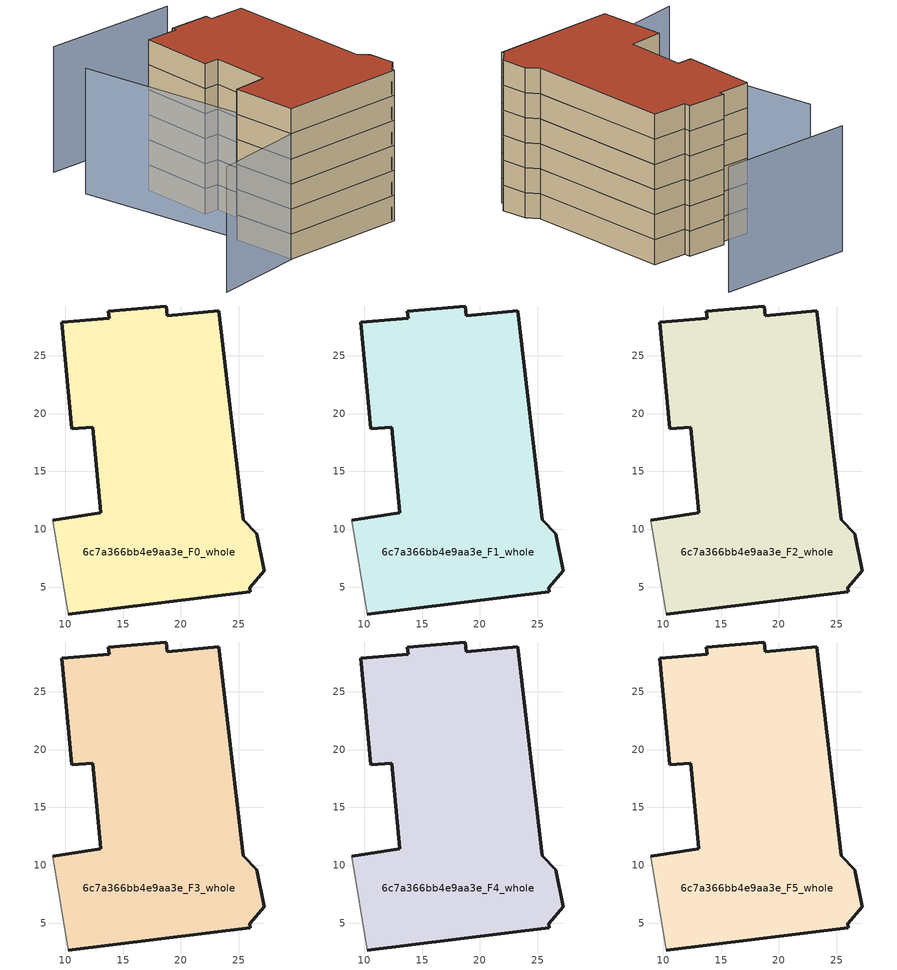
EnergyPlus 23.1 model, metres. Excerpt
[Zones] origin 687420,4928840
6c7a366bb4e9aa3e_F0_whole
 floor ground (EU_floor_Construction): 23.27,28.88 25.4,10.82 26.58,9.59 27.23,6.42 25.96,4.93 26.02,4.59 10.27,2.67 8.91,10.76 13.08,11.42 12.4,18.84 10.56,18.67 9.71,27.9 13.79,28.27 13.74,28.85 18.75,29.31 18.83,28.47 z0
 wall outside (EU_wall_Construction): 10.27,2.67 26.02,4.59 25.96,4.93 27.23,6.42 26.58,9.59 25.4,10.82 23.27,28.88 18.83,28.47 18.75,29.31 13.74,28.85 13.79,28.27 9.71,27.9 10.56,18.67 12.4,18.84 13.08,11.42 8.91,10.76 z0:3
 wall adiabatic (EU_wall_Construction): 8.91,10.76 10.27,2.67 z0:3
6c7a366bb4e9aa3e_F1_whole
 floor to 6c7a366bb4e9aa3e_F0_whole (EU_floor_Construction): 23.27,28.88 25.4,10.82 26.58,9.59 27.23,6.42 25.96,4.93 26.02,4.59 10.27,2.67 8.91,10.76 13.08,11.42 12.4,18.84 10.56,18.67 9.71,27.9 13.79,28.27 13.74,28.85 18.75,29.31 18.83,28.47 z3
 wall outside (EU_wall_Construction): 10.27,2.67 26.02,4.59 25.96,4.93 27.23,6.42 26.58,9.59 25.4,10.82 23.27,28.88 18.83,28.47 18.75,29.31 13.74,28.85 13.79,28.27 9.71,27.9 10.56,18.67 12.4,18.84 13.08,11.42 8.91,10.76 z3:6
 wall adiabatic (EU_wall_Construction): 8.91,10.76 10.27,2.67 z3:6
6c7a366bb4e9aa3e_F2_whole
 floor to 6c7a366bb4e9aa3e_F1_whole (EU_floor_Construction): 23.27,28.88 25.4,10.82 26.58,9.59 27.23,6.42 25.96,4.93 26.02,4.59 10.27,2.67 8.91,10.76 13.08,11.42 12.4,18.84 10.56,18.67 9.71,27.9 13.79,28.27 13.74,28.85 18.75,29.31 18.83,28.47 z6
 wall outside (EU_wall_Construction): 10.27,2.67 26.02,4.59 25.96,4.93 27.23,6.42 26.58,9.59 25.4,10.82 23.27,28.88 18.83,28.47 18.75,29.31 13.74,28.85 13.79,28.27 9.71,27.9 10.56,18.67 12.4,18.84 13.08,11.42 8.91,10.76 z6:9
 wall adiabatic (EU_wall_Construction): 8.91,10.76 10.27,2.67 z6:9
6c7a366bb4e9aa3e_F3_whole
 floor to 6c7a366bb4e9aa3e_F2_whole (EU_floor_Construction): 23.27,28.88 25.4,10.82 26.58,9.59 27.23,6.42 25.96,4.93 26.02,4.59 10.27,2.67 8.91,10.76 13.08,11.42 12.4,18.84 10.56,18.67 9.71,27.9 13.79,28.27 13.74,28.85 18.75,29.31 18.83,28.47 z9
 wall outside (EU_wall_Construction): 10.27,2.67 26.02,4.59 25.96,4.93 27.23,6.42 26.58,9.59 25.4,10.82 23.27,28.88 18.83,28.47 18.75,29.31 13.74,28.85 13.79,28.27 9.71,27.9 10.56,18.67 12.4,18.84 13.08,11.42 8.91,10.76 z9:12
 wall adiabatic (EU_wall_Construction): 8.91,10.76 10.27,2.67 z9:12
6c7a366bb4e9aa3e_F4_whole
 floor to 6c7a366bb4e9aa3e_F3_whole (EU_floor_Construction): 23.27,28.88 25.4,10.82 26.58,9.59 27.23,6.42 25.96,4.93 26.02,4.59 10.27,2.67 8.91,10.76 13.08,11.42 12.4,18.84 10.56,18.67 9.71,27.9 13.79,28.27 13.74,28.85 18.75,29.31 18.83,28.47 z12
 wall outside (EU_wall_Construction): 10.27,2.67 26.02,4.59 25.96,4.93 27.23,6.42 26.58,9.59 25.4,10.82 23.27,28.88 18.83,28.47 18.75,29.31 13.74,28.85 13.79,28.27 9.71,27.9 10.56,18.67 12.4,18.84 13.08,11.42 8.91,10.76 z12:15
 wall adiabatic (EU_wall_Construction): 8.91,10.76 10.27,2.67 z12:15
6c7a366bb4e9aa3e_F5_whole
 floor to 6c7a366bb4e9aa3e_F4_whole (EU_floor_Construction): 23.27,28.88 25.4,10.82 26.58,9.59 27.23,6.42 25.96,4.93 26.02,4.59 10.27,2.67 8.91,10.76 13.08,11.42 12.4,18.84 10.56,18.67 9.71,27.9 13.79,28.27 13.74,28.85 18.75,29.31 18.83,28.47 z15
 wall outside (EU_wall_Construction): 10.27,2.67 26.02,4.59 25.96,4.93 27.23,6.42 26.58,9.59 25.4,10.82 23.27,28.88 18.83,28.47 18.75,29.31 13.74,28.85 13.79,28.27 9.71,27.9 10.56,18.67 12.4,18.84 13.08,11.42 8.91,10.76 z15:18
 wall adiabatic (EU_wall_Construction): 8.91,10.76 10.27,2.67 z15:18
 roof outside (EU_roof_Construction): 26.02,4.59 25.96,4.93 27.23,6.42 26.58,9.59 25.4,10.82 23.27,28.88 18.83,28.47 18.75,29.31 13.74,28.85 13.79,28.27 9.71,27.9 10.56,18.67 12.4,18.84 13.08,11.42 8.91,10.76 10.27,2.67 z18
shading: 3.56,31.27 11.4,2.98 / 11.4,2.98 -1,-0.46 / 21.47,39.99 4.5,38.33 z0:15
[Building]
EU S2 Campaign: North Axis=0; Terrain=City; Solar Distribution=FullExterior
[Site:Location]
Bologna: Latitude=44.5; Longitude=11.25; Time Zone=1; Elevation=37
[SizingPeriod:WeatherFileDays]
AnnualSizingPeriod: Begin Month=1; Begin Day of Month=1; End Month=12; End Day of Month=31; Day of Week for Start Day=Monday; Use Weather File Daylight Saving Period=No; Use Weather File Rain and Snow Indicators=No
[MATERIAL]
EU_InternalMass_Material: Roughness=MediumRough; Thickness=0.1; Conductivity=1; Density=1800; Specific Heat=900; Thermal Absorptance=0.9; Solar Absorptance=0.7; Visible Absorptance=0.7
[MATERIAL:NOMASS] Roughness=MediumRough; Thermal Absorptance=0.9; Solar Absorptance=0.7; Visible Absorptance=0.7
Name | Thermal Resistance
EU_wall_NoMass | 0.905828
EU_roof_NoMass | 0.37593
EU_floor_NoMass | 0.67114
[CONSTRUCTION]
EU_wall_Construction: EU_wall_NoMass
EU_roof_Construction: EU_roof_NoMass
EU_floor_Construction: EU_floor_NoMass
EU_InternalMass_Construction: EU_InternalMass_Material
[ZONE] Type=1; Multiplier=1; Ceiling Height=autocalculate; Volume=1069.48; Floor Area=autocalculate; Part of Total Floor Area=Yes
6c7a366bb4e9aa3e_F0_whole; 6c7a366bb4e9aa3e_F1_whole; 6c7a366bb4e9aa3e_F2_whole; 6c7a366bb4e9aa3e_F3_whole; 6c7a366bb4e9aa3e_F4_whole; 6c7a366bb4e9aa3e_F5_whole
[INTERNALMASS] Construction=EU_InternalMass_Construction; Surface Area=356.493
Name | Zone or ZoneList
6c7a366bb4e9aa3e_F0_whole_EU_InternalMass | 6c7a366bb4e9aa3e_F0_whole
6c7a366bb4e9aa3e_F1_whole_EU_InternalMass | 6c7a366bb4e9aa3e_F1_whole
6c7a366bb4e9aa3e_F2_whole_EU_InternalMass | 6c7a366bb4e9aa3e_F2_whole
6c7a366bb4e9aa3e_F3_whole_EU_InternalMass | 6c7a366bb4e9aa3e_F3_whole
6c7a366bb4e9aa3e_F4_whole_EU_InternalMass | 6c7a366bb4e9aa3e_F4_whole
6c7a366bb4e9aa3e_F5_whole_EU_InternalMass | 6c7a366bb4e9aa3e_F5_whole
[OTHEREQUIPMENT] Fuel Type=Electricity; Design Level Calculation Method=Watts/Area; Power per Zone Floor Area=1; Fraction Latent=0; Fraction Radiant=0; Fraction Lost=0; Carbon Dioxide Generation Rate=0; EndUse Subcategory=EU_Step8_InternalGains
Name | Zone or ZoneList or Space or SpaceList | Schedule
EU_Step8_InternalGain_6c7a366bb4e9aa3e_F0_whole_f000 | 6c7a366bb4e9aa3e_F0_whole | EU_Step8_GainSchedule_6c7a366bb4e9aa3e_F0_whole_f000
EU_Step8_InternalGain_6c7a366bb4e9aa3e_F1_whole_f000 | 6c7a366bb4e9aa3e_F1_whole | EU_Step8_GainSchedule_6c7a366bb4e9aa3e_F1_whole_f000
EU_Step8_InternalGain_6c7a366bb4e9aa3e_F2_whole_f000 | 6c7a366bb4e9aa3e_F2_whole | EU_Step8_GainSchedule_6c7a366bb4e9aa3e_F2_whole_f000
EU_Step8_InternalGain_6c7a366bb4e9aa3e_F3_whole_f000 | 6c7a366bb4e9aa3e_F3_whole | EU_Step8_GainSchedule_6c7a366bb4e9aa3e_F3_whole_f000
EU_Step8_InternalGain_6c7a366bb4e9aa3e_F4_whole_f000 | 6c7a366bb4e9aa3e_F4_whole | EU_Step8_GainSchedule_6c7a366bb4e9aa3e_F4_whole_f000
EU_Step8_InternalGain_6c7a366bb4e9aa3e_F5_whole_f000 | 6c7a366bb4e9aa3e_F5_whole | EU_Step8_GainSchedule_6c7a366bb4e9aa3e_F5_whole_f000
[ZONEVENTILATION:DESIGNFLOWRATE] Schedule=EU_AlwaysOn; Design Flow Rate Calculation Method=AirChanges/Hour; Air Changes per Hour=0.73129; Ventilation Type=Natural; Fan Pressure Rise=0; Fan Total Efficiency=1; Constant Term Coefficient=1; Temperature Term Coefficient=0; Velocity Term Coefficient=0; Velocity Squared Term Coefficient=0; Minimum Indoor Temperature=-100; Maximum Indoor Temperature=100; Delta Temperature=-100; Minimum Outdoor Temperature=-100; Maximum Outdoor Temperature=100; Maximum Wind Speed=40
Name | Zone or ZoneList or Space or SpaceList
EU_ConstantAir_6c7a366bb4e9aa3e_F0_whole | 6c7a366bb4e9aa3e_F0_whole
EU_ConstantAir_6c7a366bb4e9aa3e_F1_whole | 6c7a366bb4e9aa3e_F1_whole
EU_ConstantAir_6c7a366bb4e9aa3e_F2_whole | 6c7a366bb4e9aa3e_F2_whole
EU_ConstantAir_6c7a366bb4e9aa3e_F3_whole | 6c7a366bb4e9aa3e_F3_whole
EU_ConstantAir_6c7a366bb4e9aa3e_F4_whole | 6c7a366bb4e9aa3e_F4_whole
EU_ConstantAir_6c7a366bb4e9aa3e_F5_whole | 6c7a366bb4e9aa3e_F5_whole
[HVACTEMPLATE:THERMOSTAT] Constant Heating Setpoint=20; Constant Cooling Setpoint=50
EU_HeatOnly_6c7a366bb4e9aa3e_F0_whole; EU_HeatOnly_6c7a366bb4e9aa3e_F1_whole; EU_HeatOnly_6c7a366bb4e9aa3e_F2_whole; EU_HeatOnly_6c7a366bb4e9aa3e_F3_whole; EU_HeatOnly_6c7a366bb4e9aa3e_F4_whole; EU_HeatOnly_6c7a366bb4e9aa3e_F5_whole
[HVACTEMPLATE:ZONE:IDEALLOADSAIRSYSTEM] System Availability Schedule=EU_AlwaysOn; Maximum Heating Supply Air Temperature=50; Minimum Cooling Supply Air Temperature=13; Maximum Heating Supply Air Humidity Ratio=0.0156; Minimum Cooling Supply Air Humidity Ratio=0.0077; Heating Limit=NoLimit; Cooling Limit=NoLimit; Heating Availability Schedule=EU_AlwaysOn; Cooling Availability Schedule=EU_CoolingOff; Dehumidification Control Type=ConstantSensibleHeatRatio; Cooling Sensible Heat Ratio=0.7; Dehumidification Setpoint=60; Humidification Control Type=None; Humidification Setpoint=30; Outdoor Air Method=None; Outdoor Air Flow Rate per Person=0.00944; Outdoor Air Flow Rate per Zone Floor Area=0; Outdoor Air Flow Rate per Zone=0; Demand Controlled Ventilation Type=None; Outdoor Air Economizer Type=NoEconomizer; Heat Recovery Type=None; Sensible Heat Recovery Effectiveness=0.7; Latent Heat Recovery Effectiveness=0.65
Name | Template Thermostat
6c7a366bb4e9aa3e_F0_whole | EU_HeatOnly_6c7a366bb4e9aa3e_F0_whole
6c7a366bb4e9aa3e_F1_whole | EU_HeatOnly_6c7a366bb4e9aa3e_F1_whole
6c7a366bb4e9aa3e_F2_whole | EU_HeatOnly_6c7a366bb4e9aa3e_F2_whole
6c7a366bb4e9aa3e_F3_whole | EU_HeatOnly_6c7a366bb4e9aa3e_F3_whole
6c7a366bb4e9aa3e_F4_whole | EU_HeatOnly_6c7a366bb4e9aa3e_F4_whole
6c7a366bb4e9aa3e_F5_whole | EU_HeatOnly_6c7a366bb4e9aa3e_F5_whole
[SIZING:ZONE] Zone Cooling Design Supply Air Temperature Input Method=SupplyAirTemperature; Zone Cooling Design Supply Air Temperature=13; Zone Heating Design Supply Air Temperature Input Method=SupplyAirTemperature; Zone Heating Design Supply Air Temperature=50; Zone Cooling Design Supply Air Humidity Ratio=0.008; Zone Heating Design Supply Air Humidity Ratio=0.008; Cooling Design Air Flow Method=DesignDay; Cooling Design Air Flow Rate=0; Cooling Minimum Air Flow per Zone Floor Area=0.000762; Cooling Minimum Air Flow=0; Cooling Minimum Air Flow Fraction=0.2; Heating Design Air Flow Method=DesignDay; Heating Design Air Flow Rate=0; Heating Maximum Air Flow per Zone Floor Area=0.002032; Heating Maximum Air Flow=0.141576; Heating Maximum Air Flow Fraction=0.3; Account for Dedicated Outdoor Air System=No; Dedicated Outdoor Air System Control Strategy=NeutralSupplyAir; Dedicated Outdoor Air Low Setpoint Temperature for Design=autosize; Dedicated Outdoor Air High Setpoint Temperature for Design=autosize; Zone Load Sizing Method=Sensible Load Only No Latent Load; Zone Latent Cooling Design Supply Air Humidity Ratio Input Method=HumidityRatioDifference; Zone Cooling Design Supply Air Humidity Ratio Difference=0.005; Zone Latent Heating Design Supply Air Humidity Ratio Input Method=HumidityRatioDifference; Zone Humidification Design Supply Air Humidity Ratio Difference=0.005
6c7a366bb4e9aa3e_F0_whole; 6c7a366bb4e9aa3e_F1_whole; 6c7a366bb4e9aa3e_F2_whole; 6c7a366bb4e9aa3e_F3_whole; 6c7a366bb4e9aa3e_F4_whole; 6c7a366bb4e9aa3e_F5_whole
[SCHEDULE:CONSTANT]
Name | Hourly Value
EU_AlwaysOn | 1
EU_CoolingOff | 0
[SCHEDULE:FILE] Column Number=1; Rows to Skip at Top=0; Number of Hours of Data=8760; Column Separator=Comma; Interpolate to Timestep=No; Minutes per Item=60; Adjust Schedule for Daylight Savings=Yes
Name | File
EU_Step8_GainSchedule_6c7a366bb4e9aa3e_F0_whole_f000 | ../../schedules/6c7a366bb4e9aa3e/6c7a366bb4e9aa3e_F0_whole_f000_gain.csv
EU_Step8_GainSchedule_6c7a366bb4e9aa3e_F1_whole_f000 | ../../schedules/6c7a366bb4e9aa3e/6c7a366bb4e9aa3e_F1_whole_f000_gain.csv
EU_Step8_GainSchedule_6c7a366bb4e9aa3e_F2_whole_f000 | ../../schedules/6c7a366bb4e9aa3e/6c7a366bb4e9aa3e_F2_whole_f000_gain.csv
EU_Step8_GainSchedule_6c7a366bb4e9aa3e_F3_whole_f000 | ../../schedules/6c7a366bb4e9aa3e/6c7a366bb4e9aa3e_F3_whole_f000_gain.csv
EU_Step8_GainSchedule_6c7a366bb4e9aa3e_F4_whole_f000 | ../../schedules/6c7a366bb4e9aa3e/6c7a366bb4e9aa3e_F4_whole_f000_gain.csv
EU_Step8_GainSchedule_6c7a366bb4e9aa3e_F5_whole_f000 | ../../schedules/6c7a366bb4e9aa3e/6c7a366bb4e9aa3e_F5_whole_f000_gain.csv
